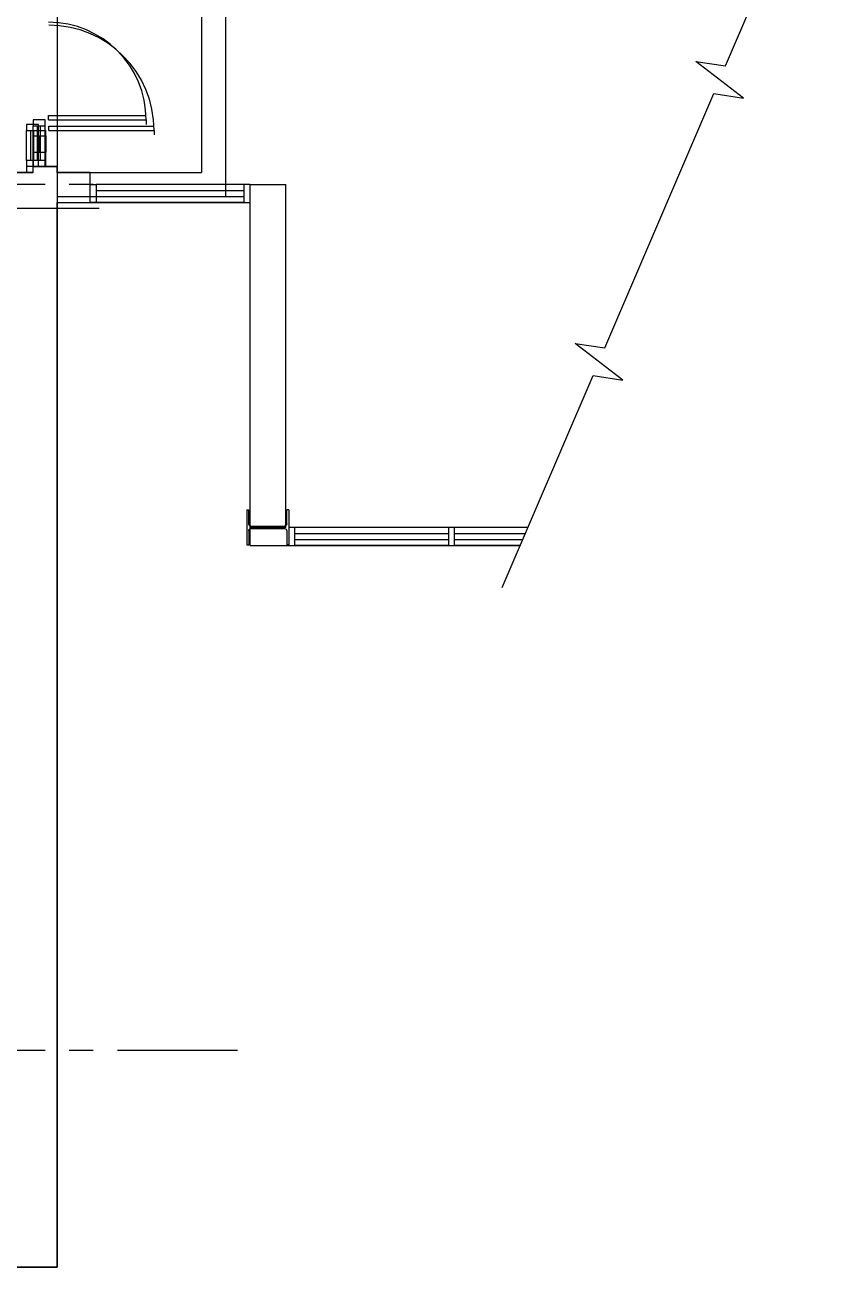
# Model space of a CAD drawing. Header units: inches. Extents: x -116 to 4157, y -436 to 3586.
# Drawn here: x 3885.3 to 4157, y 2513 to 2926.1 of the extents above; entities that cross this region are included whole.
import ezdxf

# ---------------------------------------------------------------- set-up
doc = ezdxf.new("R2010")
doc.units = ezdxf.units.IN
doc.header["$LTSCALE"] = 32
doc.header["$MEASUREMENT"] = 0
doc.linetypes.add('CENTER', pattern=[2, 1.25, -0.25, 0.25, -0.25])
doc.linetypes.add('HIDDEN', pattern=[0.375, 0.25, -0.125])
doc.layers.get('0').update_dxf_attribs({"color": 5, "linetype": 'CONTINUOUS'})
for name, color, linetype in [('F1-BLDG1', 7, 'CONTINUOUS'), ('F1-BLDG2', 2, 'HIDDEN'), ('F1-BRKLINE', 201, 'CONTINUOUS'), ('F1-DOOR1', 3, 'CONTINUOUS'), ('F1-WINDOW1', 1, 'CONTINUOUS'), ('F1-WINDOW2', 4, 'CONTINUOUS'), ('F2-BLDG1', 7, 'CONTINUOUS'), ('F2-BRKLINE', 201, 'CONTINUOUS'), ('F2-STCOLUMN', 12, 'CONTINUOUS'), ('F2-WINDOW1', 1, 'CONTINUOUS'), ('F2-WINDOW2', 4, 'CONTINUOUS'), ('F3-BLDG1', 7, 'CONTINUOUS'), ('F3-BLDG3', 161, 'CONTINUOUS'), ('f3-bldg4', 2, 'CONTINUOUS'), ('F3-BRKLINE', 201, 'CONTINUOUS'), ('F3-DOOR1', 3, 'CONTINUOUS'), ('F3-WINDOW1', 1, 'CONTINUOUS'), ('F3-WINDOW2', 4, 'CONTINUOUS'), ('FB-BLDG1', 7, 'CONTINUOUS')]:
    doc.layers.add(name, color=color, linetype=linetype)
doc.layers.add('F1-CENTER-MISC', color=240, linetype='CENTER', plot=False)
doc.layers.add('fb-centermisc1', color=20, linetype='CENTER', plot=False)

# ---------------------------------------------------------------- blocks, each defined once
blk = doc.blocks.new('ADR-36R')
for p, q in [((-1.5, 1), (-1.5, 36.97)), ((0, 1), (0, 37)), ((0, 37), (1.5, 37)), ((0, 1), (-1.5, 1))]:
    blk.add_line(p, q)
blk.add_arc((0, 1), 36, 90, 180)
blk = doc.blocks.new('ADR-32R')
for p, q in [((-1.5, 1), (-1.5, 32.96)), ((0, 1), (0, 33)), ((0, 33), (1.5, 33)), ((0, 1), (-1.5, 1))]:
    blk.add_line(p, q)
blk.add_arc((0, 1), 32, 90, 180)
blk = doc.blocks.new('STRL006')
for p, q in [((1.875, 5), (-1.875, 5)), ((-1.875, 5), (-1.875, 4.75)), ((-0.375, 4.75), (-1.875, 4.75)), ((-0.125, 0.5), (-0.125, 4.5)), ((0.125, 0.5), (0.125, 4.5)), ((0.375, 4.75), (1.875, 4.75)), ((1.875, 5), (1.875, 4.75)), ((-1.875, 0), (-1.875, 0.25)), ((-0.375, 0.25), (-1.875, 0.25)), ((1.875, 0), (-1.875, 0)), ((0.375, 0.25), (1.875, 0.25)), ((1.875, 0), (1.875, 0.25))]:
    blk.add_line(p, q)
for centre, start, end in [((-0.375, 4.5), 360, 90), ((0.375, 4.5), 90, 180), ((-0.375, 0.5), 270, 0), ((0.375, 0.5), 180, 270)]:
    blk.add_arc(centre, 0.25, start, end)

msp = doc.modelspace()

# ---------------------------------------------------------------- linework, layer by layer
at = {"layer": 'F1-BLDG1'}
for p, q in [((3888.03, 2877), (3888.03, 2883.75)), ((3888.03, 2883.75), (3892.28, 2883.75)), ((3892.28, 2879), (3892.28, 2883.75)), ((3888.03, 2877), (3818.03, 2877)), ((3896.03, 2879), (3892.28, 2879)), ((3896.03, 2879), (3896.03, 2513)), ((3896.03, 2513), (3880.03, 2513))]:
    msp.add_line(p, q, dxfattribs=at)
at = {"layer": 'F1-BLDG2'}
for p, q in [((3896.03, 2867), (3960.03, 2867)), ((3960.03, 2867), (3960.03, 2753)), ((3960.03, 2753), (4049.99, 2753))]:
    msp.add_line(p, q, dxfattribs=at)
at = {"layer": 'F1-BRKLINE'}
msp.add_lwpolyline([(4044, 2739), (4074.17, 2809.48), (4084.05, 2807.96), (4068.2, 2820.15), (4078.1, 2818.67), (4114.31, 2903.25), (4124.19, 2901.73), (4108.34, 2913.92), (4118.24, 2912.45), (4157, 3003)], dxfattribs=at)
at = {"layer": 'F1-CENTER-MISC'}
for p, q in [((3956.03, 2873), (1688.03, 2873)), ((3956.03, 2585), (1688.03, 2585))]:
    msp.add_line(p, q, dxfattribs=at)
at = {"layer": 'F1-WINDOW1'}
for p, q in [((3888.03, 2889.25), (3888.03, 2883.75)), ((3890.03, 2883.75), (3890.03, 2889.25)), ((3890.28, 2883.75), (3890.28, 2889.25)), ((3892.28, 2889.25), (3892.28, 2883.75))]:
    msp.add_line(p, q, dxfattribs=at)
at = {"layer": 'F1-WINDOW2'}
for p, q in [((3888.03, 2891), (3892.28, 2891)), ((3888.03, 2889.25), (3888.03, 2891)), ((3888.03, 2889.25), (3892.28, 2889.25)), ((3892.28, 2889.25), (3892.28, 2891))]:
    msp.add_line(p, q, dxfattribs=at)
at = {"layer": 'F2-BLDG1'}
for p, q in [((3885.78, 2877), (3818.28, 2877)), ((3896.03, 2879), (3885.78, 2879)), ((3885.78, 2879), (3885.78, 2877)), ((3896.03, 2877), (3896.03, 2879)), ((3907.03, 2877), (3896.03, 2877)), ((3907.03, 2867), (3907.03, 2877)), ((3960.03, 2873), (3960.03, 2759)), ((3960.03, 2873), (3972.03, 2873)), ((3972.03, 2759), (3972.03, 2873)), ((3896.03, 2513), (3896.03, 2867)), ((3896.03, 2867), (3907.03, 2867)), ((3972.03, 2759), (3960.03, 2759)), ((3880.03, 2513), (3896.03, 2513))]:
    msp.add_line(p, q, dxfattribs=at)
at = {"layer": 'F2-BRKLINE'}
for p, q in [((4118.24, 2912.45), (4154.44, 2997.02)), ((4124.19, 2901.73), (4108.34, 2913.92)), ((4108.34, 2913.92), (4118.24, 2912.45)), ((4078.1, 2818.67), (4114.31, 2903.25)), ((4114.31, 2903.25), (4124.19, 2901.73)), ((4084.05, 2807.96), (4068.2, 2820.15)), ((4068.2, 2820.15), (4078.1, 2818.67)), ((4044, 2739), (4074.17, 2809.48)), ((4074.17, 2809.48), (4084.05, 2807.96))]:
    msp.add_line(p, q, dxfattribs=at)
at = {"layer": 'F2-WINDOW1'}
for p, q in [((3885.78, 2881), (3885.78, 2891)), ((3887.28, 2881), (3887.28, 2891)), ((3888.28, 2881), (3888.28, 2891)), ((3889.78, 2881), (3889.78, 2891)), ((3958.03, 2873), (3909.03, 2873)), ((3909.03, 2871), (3958.03, 2871)), ((3909.03, 2869), (3958.03, 2869)), ((3958.03, 2867), (3909.03, 2867)), ((4026.17, 2759), (3975.03, 2759)), ((3975.03, 2757), (4026.17, 2757)), ((4052.56, 2759), (4028.17, 2759)), ((4028.17, 2757), (4051.7, 2757)), ((3975.03, 2755), (4026.17, 2755)), ((4026.17, 2753), (3975.03, 2753)), ((4028.17, 2755), (4050.85, 2755)), ((4049.99, 2753), (4028.17, 2753))]:
    msp.add_line(p, q, dxfattribs=at)
at = {"layer": 'F2-WINDOW2'}
for p, q in [((3889.78, 2893), (3885.78, 2893)), ((3885.78, 2893), (3885.78, 2891)), ((3889.78, 2891), (3889.78, 2893)), ((3885.78, 2891), (3889.78, 2891)), ((3889.78, 2881), (3885.78, 2881)), ((3885.78, 2881), (3885.78, 2879)), ((3889.78, 2879), (3889.78, 2881)), ((3907.03, 2873), (3909.03, 2873)), ((3909.03, 2873), (3909.03, 2867)), ((3958.03, 2873), (3958.03, 2867)), ((3960.03, 2873), (3958.03, 2873)), ((3909.03, 2867), (3907.03, 2867)), ((3958.03, 2867), (3960.03, 2867)), ((3973.03, 2759), (3973.03, 2753)), ((3975.03, 2759), (3973.03, 2759)), ((3975.03, 2753), (3975.03, 2759)), ((4028.17, 2759), (4026.17, 2759)), ((4026.17, 2759), (4026.17, 2753)), ((4028.17, 2753), (4028.17, 2759)), ((3973.03, 2753), (3975.03, 2753)), ((4026.17, 2753), (4028.17, 2753))]:
    msp.add_line(p, q, dxfattribs=at)
at = {"layer": 'F3-BLDG1'}
for p, q in [((3818.53, 2877), (3888.03, 2877)), ((3888.03, 2877), (3888.03, 2879)), ((3888.03, 2879), (3896.03, 2879)), ((3896.03, 2879), (3896.03, 2513)), ((3896.03, 2513), (3880.03, 2513))]:
    msp.add_line(p, q, dxfattribs=at)
at = {"layer": 'F3-BLDG3'}
for p, q in [((3952.03, 2985), (3952.03, 2869)), ((3944.03, 2977), (3944.03, 2877)), ((3896.03, 2877), (3944.03, 2877)), ((3896.03, 2869), (3952.03, 2869))]:
    msp.add_line(p, q, dxfattribs=at)
at = {"layer": 'f3-bldg4'}
for p, q in [((3896.03, 2867), (3960.03, 2867)), ((3960.03, 2867), (3960.03, 2753)), ((3960.03, 2753), (4049.99, 2753))]:
    msp.add_line(p, q, dxfattribs=at)
at = {"layer": 'F3-BRKLINE'}
msp.add_lwpolyline([(4044, 2739), (4074.17, 2809.48), (4084.05, 2807.96), (4068.2, 2820.15), (4078.1, 2818.67), (4114.31, 2903.25), (4124.19, 2901.73), (4108.34, 2913.92), (4118.24, 2912.45), (4157, 3003)], dxfattribs=at)
at = {"layer": 'F3-WINDOW1'}
for p, q in [((3888.03, 2881), (3888.03, 2892.5)), ((3889.53, 2881), (3889.53, 2892.5)), ((3890.53, 2881), (3890.53, 2892.5)), ((3892.03, 2881), (3892.03, 2892.5))]:
    msp.add_line(p, q, dxfattribs=at)
at = {"layer": 'F3-WINDOW2'}
for p, q in [((3892.03, 2894.5), (3888.03, 2894.5)), ((3888.03, 2894.5), (3888.03, 2892.5)), ((3888.03, 2892.5), (3892.03, 2892.5)), ((3892.03, 2892.5), (3892.03, 2894.5)), ((3892.03, 2881), (3888.03, 2881)), ((3888.03, 2881), (3888.03, 2879)), ((3892.03, 2879), (3892.03, 2881))]:
    msp.add_line(p, q, dxfattribs=at)
at = {"layer": 'FB-BLDG1'}
for p, q in [((3896.03, 3301), (3896.03, 2513)), ((3896.03, 2513), (3880.03, 2513))]:
    msp.add_line(p, q, dxfattribs=at)
at = {"layer": 'fb-centermisc1'}
msp.add_line((3910.03, 2865), (1745.03, 2865), dxfattribs=at)

# ---------------------------------------------------------------- block references
at = {"layer": 'F1-DOOR1', "xscale": 0.9722222222222221, "yscale": 0.9722222222222221, "zscale": 0.9722222222222221, "rotation": 270}
msp.add_blockref('ADR-36R', (3892.28, 2891), dxfattribs=at)
at = {"layer": 'F2-STCOLUMN', "xscale": -3.088645273170528, "yscale": 2.801226881508597, "zscale": 3.088645273170528, "rotation": 270}
msp.add_blockref('STRL006', (3959.03, 2759), dxfattribs=at)
at = {"layer": 'F3-DOOR1', "xscale": 1.015625, "yscale": 1.015625, "zscale": 1.015625, "rotation": 270}
msp.add_blockref('ADR-32R', (3892.09, 2894.5), dxfattribs=at)

doc.saveas('drawing.dxf')
